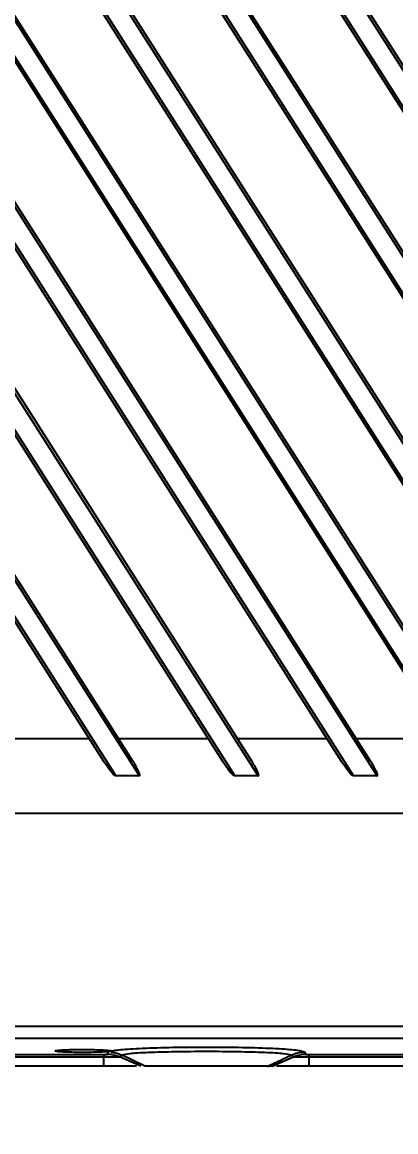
# Model space of a CAD drawing. Header units: millimetres. Extents: x 620 to 19791, y 2539 to 6969.
# Drawn here: x 5934 to 5964.1, y 3482.9 to 3572.5 of the extents above; entities that cross this region are included whole.
import ezdxf

# ---------------------------------------------------------------- set-up
doc = ezdxf.new("R2010")
doc.units = ezdxf.units.MM
doc.styles.get("Standard").update_dxf_attribs({"font": 'arial.ttf'})
doc.dimstyles.new('缩小5倍', dxfattribs={"dimtxt": 40, "dimasz": 20, "dimexe": 1, "dimexo": 0.2, "dimgap": 0, "dimtad": 1, "dimtoh": 1, "dimdec": 1, "dimzin": 9, "dimdsep": 46, "dimtxsty": 'Standard', "dimblk": '_FILLED', "dimcen": 0.2, "dimclrd": 256, "dimclre": 256, "dimclrt": 256, "dimadec": 1, "dimazin": 2, "dimtfac": 1, "dimtdec": 1, "dimtofl": 0, "dimtmove": 0, "dimatfit": 3, "dimldrblk": '_FILLED', "dimfxl": 1, "dimtolj": 1, "dimtzin": 0, "dimarcsym": 0})

# ---------------------------------------------------------------- blocks, each defined once
blk = doc.blocks.new('_FILLED')
at = {"color": 0, "linetype": 'ByBlock'}
blk.add_solid([(0, 0), (-1, 0.15), (-1, -0.15)], dxfattribs=at)
blk = doc.blocks.new('*D191')
at = {"lineweight": -2, "transparency": 16777216}
for p, q in [((6137.8, 3513.294), (6138.2, 3513.294)), ((6138, 3513.094), (6138, 3513.494)), ((5988.593, 3379.815), (6120.475, 3497.638)), ((5601.035, 3379.815), (5988.593, 3379.815))]:
    blk.add_line(p, q, dxfattribs=at)
at = {"layer": 'Defpoints', "color": 0, "transparency": 16777216}
for p in [(6138, 3513.294), (6135.389, 3510.962)]:
    blk.add_point(p, dxfattribs=at)
at = {"lineweight": -2, "transparency": 16777216, "xscale": 20, "yscale": 20, "zscale": 20, "rotation": 41.7774340312797}
blk.add_blockref('_FILLED', (6135.389, 3510.962), dxfattribs=at)
at = {"transparency": 16777216, "insert": (5794.814, 3405.709), "char_height": 40, "attachment_point": 5}
blk.add_mtext('\\A1;R3.5mm [R1/8"]', dxfattribs=at)
blk = doc.blocks.new('tugj')
at = {"color": 7, "linetype": 'Continuous', "lineweight": 25}
for p, q in [((12572.439, 4859.101), (12458.921, 5037.289)), ((12573.849, 4856.515), (12458.752, 5037.182)), ((12458.583, 5034.096), (12572.139, 4855.849)), ((12458.752, 5034.204), (12573.505, 4854.078)), ((12569.916, 4847.613), (12458.752, 5022.106)), ((12569.135, 4849.211), (12458.921, 5022.214)), ((12458.583, 5019.021), (12567.675, 4847.782)), ((12458.752, 5019.128), (12568.31, 4847.157)), ((12562.917, 4843.525), (12458.752, 5007.031)), ((12562.242, 4844.956), (12458.921, 5007.138)), ((12458.583, 5003.946), (12560.205, 4844.431)), ((12458.752, 5004.053), (12561.261, 4843.146)), ((12553.917, 4842.572), (12458.751, 4991.955)), ((12553.393, 4843.771), (12458.921, 4992.063)), ((12458.752, 4988.978), (12552.022, 4842.571)), ((12458.583, 4988.87), (12551.022, 4843.77)), ((12544.317, 4842.57), (12458.752, 4976.88)), ((12543.789, 4843.77), (12458.921, 4976.988)), ((12458.583, 4973.795), (12541.418, 4843.77)), ((12458.752, 4973.902), (12542.42, 4842.57)), ((12534.713, 4842.57), (12458.752, 4961.805)), ((12534.185, 4843.77), (12458.921, 4961.912)), ((12458.583, 4958.719), (12531.814, 4843.77)), ((12458.752, 4958.827), (12532.816, 4842.57)), ((12524.581, 4843.77), (12458.921, 4946.837)), ((12525.109, 4842.57), (12458.752, 4946.729)), ((12458.583, 4943.644), (12522.21, 4843.77)), ((12458.752, 4943.751), (12523.212, 4842.57)), ((12521.063, 4845.57), (12513.83, 4845.57)), ((12530.667, 4845.57), (12523.435, 4845.57)), ((12540.271, 4845.57), (12533.039, 4845.57)), ((12549.875, 4845.57), (12542.643, 4845.57)), ((12525.109, 4842.57), (12523.212, 4842.57)), ((12534.713, 4842.57), (12532.816, 4842.57)), ((12544.317, 4842.57), (12542.42, 4842.57)), ((12484.374, 4839.57), (12558.305, 4839.57)), ((12481.129, 4822.351), (12579.956, 4822.351)), ((12581.947, 4821.353), (12479.138, 4821.353)), ((12478.684, 4820.065), (12522.25, 4820.065)), ((12522.25, 4819.841), (12478.684, 4819.841)), ((12522.25, 4820.065), (12522.25, 4819.841)), ((12522.25, 4819.116), (12522.25, 4819.841)), ((12522.516, 4820.08), (12522.621, 4820.275)), ((12522.7, 4820.321), (12522.787, 4820.346)), ((12522.787, 4820.346), (12522.793, 4820.353)), ((12523.717, 4820.02), (12523.517, 4819.87)), ((12525.238, 4819.116), (12523.517, 4819.87)), ((12525.562, 4819.116), (12523.717, 4820.02)), ((12538.464, 4820.275), (12538.569, 4820.08)), ((12538.836, 4820.065), (12582.402, 4820.065)), ((12538.836, 4819.841), (12538.836, 4820.065)), ((12538.836, 4819.116), (12538.836, 4819.841)), ((12582.402, 4819.841), (12538.836, 4819.841)), ((12522.25, 4819.116), (12478.684, 4819.116)), ((12535.847, 4819.116), (12535.524, 4819.116)), ((12582.402, 4819.116), (12538.836, 4819.116))]:
    blk.add_line(p, q, dxfattribs=at)
at = {"color": 8, "linetype": 'Continuous', "lineweight": 25}
blk.add_line((12536.633, 4819.66), (12537.368, 4820.02), dxfattribs=at)
at = {"color": 7, "linetype": 'Continuous', "lineweight": 25, "flags": 128}
for points in [[(12535.524, 4819.116), (12536.446, 4819.568), (12536.633, 4819.66)], [(12535.847, 4819.116), (12536.707, 4819.493), (12537.568, 4819.87)]]:
    blk.add_lwpolyline(points, dxfattribs=at)
at = {"color": 7, "linetype": 'Continuous', "lineweight": 25}
for points, knots in [([(12523.212, 4842.57), (12523.196, 4842.572), (12523.165, 4842.575), (12522.944, 4842.716), (12522.646, 4843.145), (12522.364, 4843.55), (12522.21, 4843.77)], [0, 0, 0, 0, 0.028461, 0.058998, 0.486065, 1, 1, 1, 1]), ([(12525.109, 4842.57), (12525.117, 4842.575), (12525.128, 4842.581), (12525.139, 4842.594), (12525.145, 4842.607), (12525.148, 4842.667), (12525.108, 4842.786), (12524.949, 4843.181), (12524.747, 4843.504), (12524.581, 4843.77)], [0, 0, 0, 0, 0.019687, 0.028147, 0.036202, 0.051516, 0.160476, 0.30857, 1, 1, 1, 1]), ([(12532.816, 4842.57), (12532.8, 4842.572), (12532.769, 4842.575), (12532.548, 4842.716), (12532.25, 4843.145), (12531.968, 4843.55), (12531.814, 4843.77)], [0, 0, 0, 0, 0.028461, 0.059006, 0.486066, 1, 1, 1, 1]), ([(12534.713, 4842.57), (12534.721, 4842.575), (12534.732, 4842.581), (12534.743, 4842.594), (12534.749, 4842.607), (12534.752, 4842.667), (12534.713, 4842.786), (12534.553, 4843.181), (12534.351, 4843.504), (12534.185, 4843.77)], [0, 0, 0, 0, 0.019687, 0.028147, 0.036202, 0.051516, 0.160476, 0.30857, 1, 1, 1, 1]), ([(12542.42, 4842.57), (12542.404, 4842.572), (12542.373, 4842.575), (12542.152, 4842.716), (12541.854, 4843.145), (12541.572, 4843.55), (12541.418, 4843.77)], [0, 0, 0, 0, 0.028461, 0.059006, 0.486066, 1, 1, 1, 1]), ([(12544.317, 4842.57), (12544.325, 4842.575), (12544.336, 4842.581), (12544.347, 4842.594), (12544.353, 4842.607), (12544.356, 4842.667), (12544.317, 4842.786), (12544.157, 4843.181), (12543.955, 4843.504), (12543.789, 4843.77)], [0, 0, 0, 0, 0.019687, 0.028147, 0.036202, 0.051516, 0.160476, 0.30857, 1, 1, 1, 1]), ([(12518.293, 4820.354), (12518.302, 4820.362), (12518.321, 4820.379), (12518.476, 4820.403), (12518.707, 4820.424), (12519.014, 4820.442), (12519.387, 4820.456), (12519.939, 4820.469), (12520.676, 4820.475), (12521.507, 4820.463), (12522.195, 4820.438), (12522.587, 4820.407), (12522.768, 4820.378), (12522.785, 4820.362), (12522.794, 4820.353)], [0, 0, 0, 0, 0.067505, 0.134883, 0.199724, 0.264415, 0.329587, 0.39564, 0.520224, 0.637299, 0.753163, 0.86939, 0.934507, 1, 1, 1, 1]), ([(12522.794, 4820.353), (12523.12, 4820.401), (12523.769, 4820.496), (12525.844, 4820.604), (12528.455, 4820.669), (12531.361, 4820.679), (12534.178, 4820.639), (12536.484, 4820.547), (12538.062, 4820.421), (12538.33, 4820.324), (12538.464, 4820.275)], [0, 0, 0, 0, 0.1262862, 0.2517101, 0.3765366, 0.5017333, 0.6290278, 0.7551572, 0.8769869, 1, 1, 1, 1]), ([(12522.7, 4820.321), (12522.597, 4820.307), (12522.391, 4820.281), (12521.777, 4820.253), (12521.027, 4820.236), (12520.211, 4820.235), (12519.437, 4820.248), (12518.807, 4820.275), (12518.376, 4820.312), (12518.32, 4820.34), (12518.293, 4820.354)], [0, 0, 0, 0, 0.125172, 0.250263, 0.375229, 0.500155, 0.625064, 0.750018, 0.874988, 1, 1, 1, 1]), ([(12522.25, 4820.065), (12522.284, 4820.066), (12522.352, 4820.066), (12522.439, 4820.069), (12522.491, 4820.073), (12522.514, 4820.077), (12522.516, 4820.079), (12522.516, 4820.08)], [0, 0, 0, 0, 0.238994, 0.480173, 0.726106, 0.86141, 1, 1, 1, 1]), ([(12523.517, 4819.87), (12523.489, 4819.866), (12523.431, 4819.858), (12523.137, 4819.848), (12522.727, 4819.842), (12522.409, 4819.841), (12522.25, 4819.841)], [0, 0, 0, 0, 0.2504711, 0.5003518, 0.7500526, 1, 1, 1, 1]), ([(12523.517, 4819.87), (12523.356, 4819.931), (12523.033, 4820.053), (12522.688, 4820.071), (12522.516, 4820.08)], [0, 0, 0, 0, 0.500074, 1, 1, 1, 1]), ([(12537.368, 4820.02), (12537.224, 4820.058), (12536.937, 4820.132), (12535.332, 4820.226), (12533.126, 4820.287), (12530.543, 4820.309), (12527.96, 4820.287), (12525.753, 4820.226), (12524.148, 4820.132), (12523.861, 4820.058), (12523.717, 4820.02)], [0, 0, 0, 0, 0.125541, 0.25062, 0.375386, 0.499999, 0.624611, 0.749379, 0.874458, 1, 1, 1, 1]), ([(12535.459, 4819.11), (12535.659, 4819.205), (12536.061, 4819.396), (12536.452, 4819.573), (12536.647, 4819.661)], [0, 0, 0, 0, 0.4994, 1, 1, 1, 1]), ([(12537.368, 4820.02), (12537.543, 4820.094), (12537.894, 4820.241), (12538.274, 4820.264), (12538.464, 4820.275)], [0, 0, 0, 0, 0.499307, 1, 1, 1, 1]), ([(12537.568, 4819.87), (12537.536, 4819.895), (12537.472, 4819.945), (12537.403, 4819.995), (12537.368, 4820.02)], [0, 0, 0, 0, 0.499517, 1, 1, 1, 1]), ([(12538.569, 4820.08), (12538.397, 4820.071), (12538.052, 4820.052), (12537.729, 4819.931), (12537.568, 4819.87)], [0, 0, 0, 0, 0.500543, 1, 1, 1, 1]), ([(12538.836, 4819.841), (12538.676, 4819.841), (12538.358, 4819.842), (12537.948, 4819.849), (12537.654, 4819.858), (12537.597, 4819.866), (12537.568, 4819.87)], [0, 0, 0, 0, 0.249937, 0.499641, 0.749523, 1, 1, 1, 1]), ([(12538.569, 4820.08), (12538.572, 4820.078), (12538.577, 4820.074), (12538.628, 4820.07), (12538.68, 4820.068), (12538.728, 4820.066), (12538.78, 4820.065), (12538.817, 4820.065), (12538.836, 4820.065)], [0, 0, 0, 0, 0.239535, 0.482393, 0.61466, 0.741111, 0.86756, 1, 1, 1, 1]), ([(12524.888, 4819.116), (12524.7, 4819.116), (12524.308, 4819.116), (12523.339, 4819.116), (12522.607, 4819.116), (12522.25, 4819.116)], [0, 0, 0, 0, 0.32141, 0.668151, 1, 1, 1, 1]), ([(12535.423, 4819.116), (12535.321, 4819.116), (12535.093, 4819.116), (12533.974, 4819.116), (12532.389, 4819.116), (12530.542, 4819.116), (12528.698, 4819.116), (12527.107, 4819.116), (12525.928, 4819.116), (12525.684, 4819.116), (12525.562, 4819.116)], [0, 0, 0, 0, 0.103469, 0.232009, 0.359703, 0.487072, 0.61444, 0.742135, 0.870675, 1, 1, 1, 1]), ([(12538.836, 4819.116), (12538.468, 4819.116), (12537.725, 4819.116), (12536.759, 4819.116), (12536.378, 4819.116), (12536.197, 4819.116)], [0, 0, 0, 0, 0.340802, 0.687639, 1, 1, 1, 1])]:
    blk.add_open_spline(points, degree=3, knots=knots, dxfattribs=at)
at = {"color": 8, "linetype": 'Continuous', "lineweight": 25}
blk.add_open_spline([(12522.834, 4820.251), (12522.952, 4820.242), (12523.259, 4820.22), (12523.543, 4820.096), (12523.717, 4820.02)], degree=3, knots=[0, 0, 0, 0, 0.3838345, 1, 1, 1, 1], dxfattribs=at)

msp = doc.modelspace()

# ---------------------------------------------------------------- block references
msp.add_blockref('tugj', (-6581.6851, -1330.91272))

# ---------------------------------------------------------------- dimensions: what is measured, and where the dimension line sits
at = {"color": 1}
dim = msp.add_radius_dim(center=(6137.99952, 3513.29434), mpoint=(6135.38944, 3510.9625), dimstyle='缩小5倍', override={"dimpost": 'mm'}, dxfattribs=at)
dim.commit()
dim.dimension.update_dxf_attribs({"geometry": '*D191', "text_midpoint": (5794.81419, 3379.8155), "dimtype": 164})

doc.saveas('drawing.dxf')
